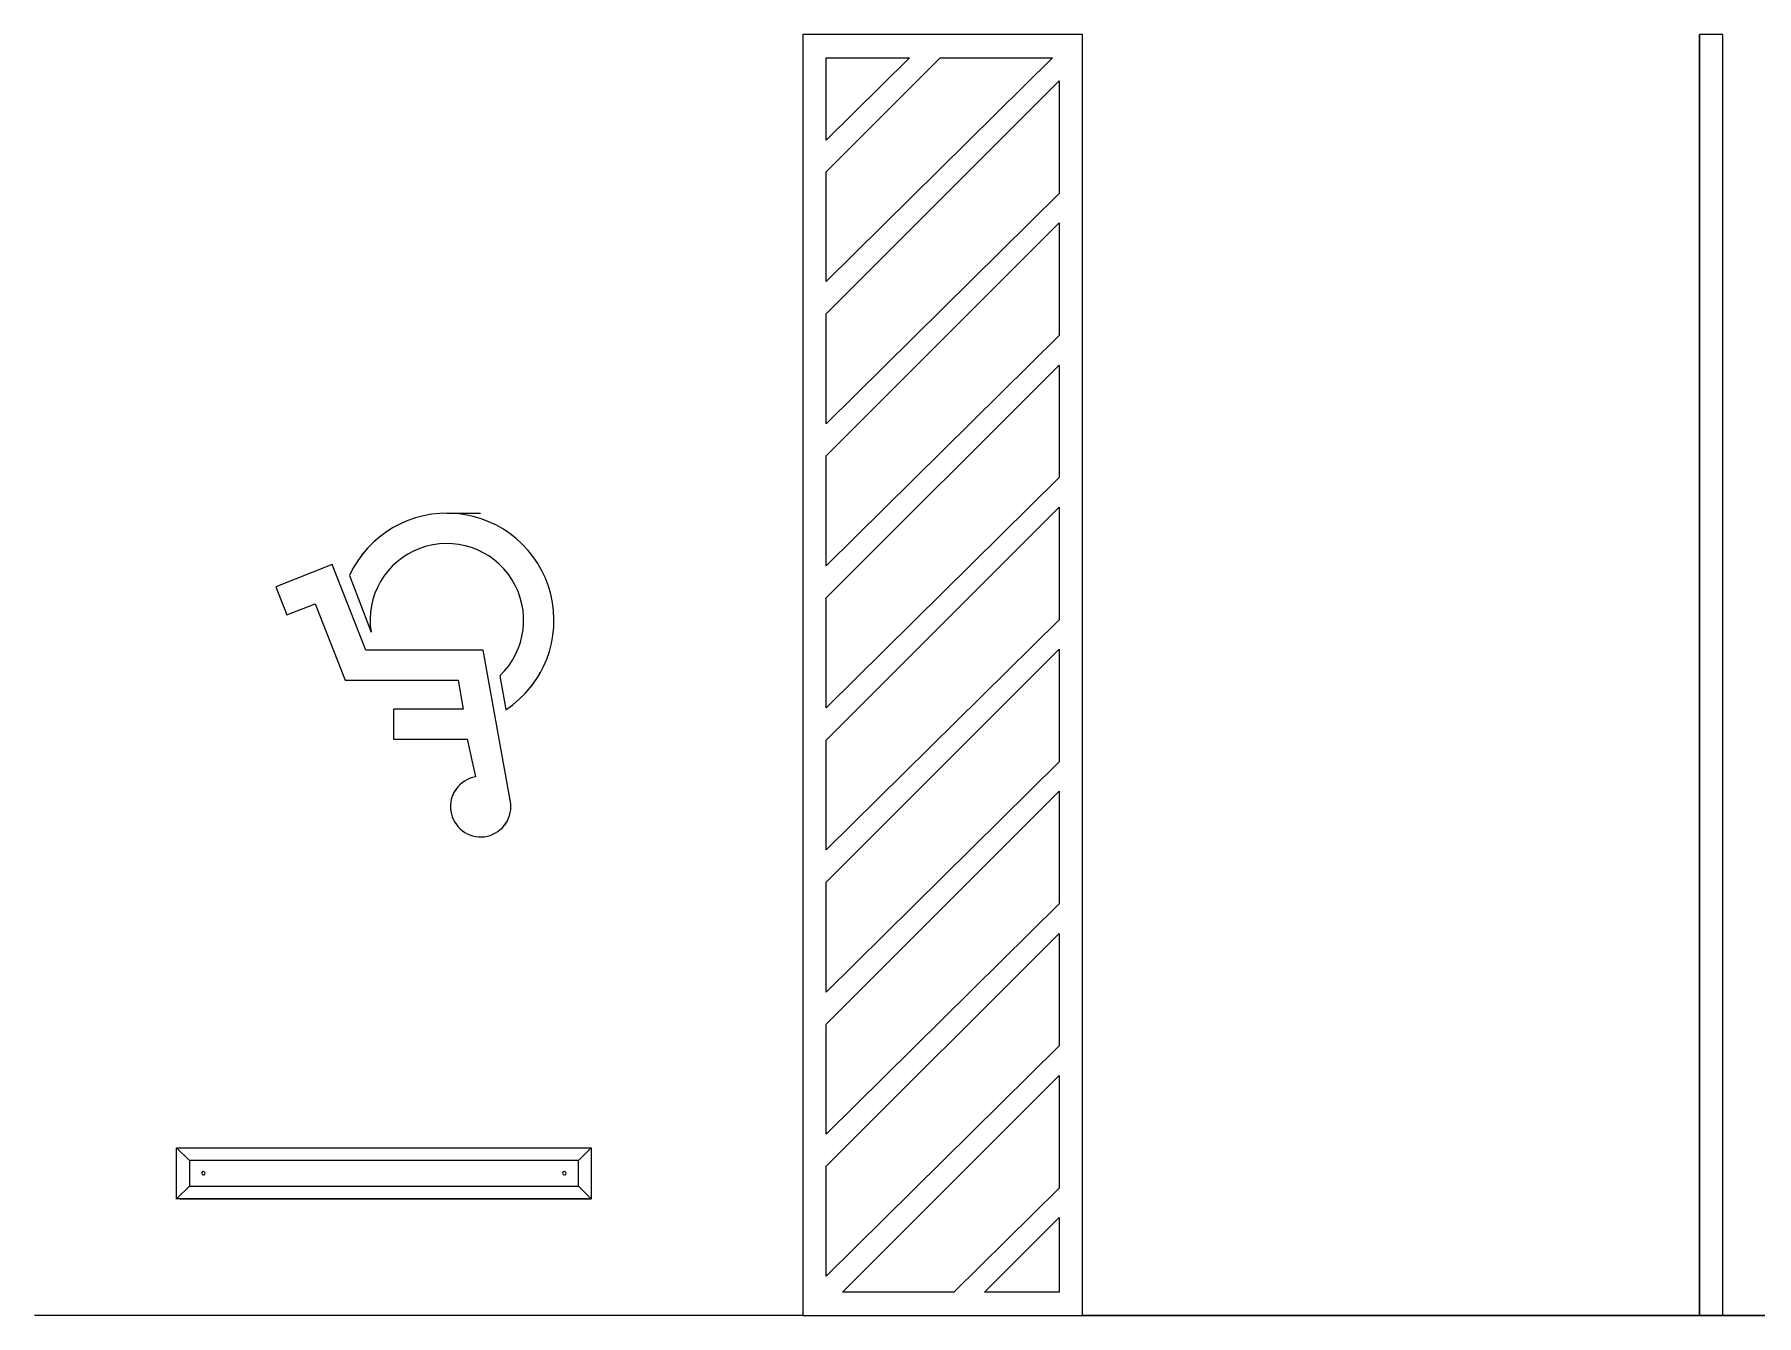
# Model space of a CAD drawing. Header units: metres. Extents: x -55 to 263, y -124 to 62.
# Drawn here: x 10.05 to 17.44, y 20.34 to 25.84 of the extents above; entities that cross this region are included whole.
import ezdxf

# ---------------------------------------------------------------- set-up
doc = ezdxf.new("R2010")
doc.units = ezdxf.units.M
for name, color, linetype, lineweight in [('0-1', 7, 'Continuous', 5), ('45ESTAC-1', 53, 'Continuous', 5), ('70LINEA-1', 254, 'Continuous', 5)]:
    doc.layers.add(name, color=color, linetype=linetype, lineweight=lineweight)

# ---------------------------------------------------------------- blocks, each defined once
blk = doc.blocks.new('Parking Lot - Handicap - Handicap-V200-A1 _ A250')
at = {"layer": '70LINEA-1'}
for p, q in [((14.5456, 25.8399), (13.3456, 25.8399)), ((13.3456, 25.8399), (13.3458, 20.34)), ((14.5458, 20.34), (14.5456, 25.8399)), ((13.4456, 25.2507), (13.9348, 25.7399)), ((13.4456, 25.3861), (13.4456, 25.7399)), ((13.4456, 25.7399), (13.8035, 25.7399)), ((13.8035, 25.7399), (13.4456, 25.3861)), ((14.4179, 25.7399), (13.4457, 24.7787)), ((13.9348, 25.7399), (14.4179, 25.7399)), ((13.4457, 24.6407), (14.4456, 25.6407)), ((14.4456, 25.6407), (14.4456, 25.1573)), ((13.4457, 24.7787), (13.4456, 25.2507)), ((14.4456, 25.1573), (13.4457, 24.1687)), ((13.4457, 24.0307), (14.4456, 25.0307)), ((14.4456, 25.0307), (14.4456, 24.5473)), ((13.4457, 24.1687), (13.4457, 24.6407)), ((14.4456, 24.5473), (13.4457, 23.5587)), ((13.4457, 23.4207), (14.4457, 24.4207)), ((14.4457, 24.4207), (14.4457, 23.9374)), ((13.4457, 23.5587), (13.4457, 24.0307)), ((14.4457, 23.9374), (13.4457, 22.9488)), ((11.8167, 23.785), (11.9618, 23.785)), ((13.4457, 22.8107), (14.4457, 23.8107)), ((14.4457, 23.8107), (14.4457, 23.3274)), ((11.3244, 23.5638), (11.0824, 23.4686)), ((11.4687, 23.1968), (11.3244, 23.5638)), ((11.3987, 23.517), (11.4911, 23.2733)), ((11.4387, 23.5872), (11.4387, 23.5872)), ((11.0824, 23.4686), (11.13, 23.3477)), ((11.13, 23.3477), (11.251, 23.3952)), ((11.251, 23.3952), (11.3798, 23.0676)), ((13.4457, 22.9488), (13.4457, 23.4207)), ((14.4457, 23.3274), (13.4457, 22.3388)), ((11.9728, 23.1968), (11.4687, 23.1968)), ((12.091, 22.5373), (11.9728, 23.1968)), ((13.4457, 22.2007), (14.4457, 23.2007)), ((14.4457, 23.2007), (14.4457, 22.7174)), ((12.0443, 23.0864), (12.0705, 22.9412)), ((11.3798, 23.0676), (11.8649, 23.0676)), ((11.8649, 23.0676), (11.8872, 22.9433)), ((12.1947, 23.0627), (12.1947, 23.0627)), ((11.8872, 22.9433), (11.5872, 22.9433)), ((11.5872, 22.9433), (11.5872, 22.8142)), ((11.5872, 22.8142), (11.9042, 22.8142)), ((11.9042, 22.8142), (11.9392, 22.6525)), ((13.4457, 22.3388), (13.4457, 22.8107)), ((14.4457, 22.7174), (13.4457, 21.7288)), ((11.8552, 22.5987), (11.8552, 22.5987)), ((13.4458, 21.5908), (14.4457, 22.5907)), ((14.4457, 22.5907), (14.4457, 22.1074)), ((12.0685, 22.4507), (12.0685, 22.4507)), ((13.4457, 21.7288), (13.4457, 22.2007)), ((14.4457, 22.1074), (13.4458, 21.1188)), ((13.4458, 20.9808), (14.4457, 21.9807)), ((14.4457, 21.9807), (14.4457, 21.4974)), ((13.4458, 21.1188), (13.4458, 21.5908)), ((14.4457, 21.4974), (13.4458, 20.5088)), ((13.515, 20.44), (14.4457, 21.3708)), ((14.4457, 21.3708), (14.4458, 20.8874)), ((10.6558, 21.06), (10.6563, 21.0607)), ((10.6558, 20.84), (10.6558, 21.06)), ((10.6563, 21.0607), (12.4363, 21.0607)), ((10.6563, 20.8407), (10.6563, 21.0607)), ((10.7115, 21.006), (10.6563, 21.0607)), ((10.7115, 21.006), (10.7115, 20.896)), ((12.3815, 21.006), (10.7115, 21.006)), ((12.3815, 21.006), (12.4363, 21.0607)), ((12.3815, 20.896), (12.3815, 21.006)), ((12.4363, 21.0607), (12.4363, 20.8407)), ((10.7653, 20.9553), (10.7635, 20.9526)), ((10.7758, 20.944), (10.7777, 20.9467)), ((12.3153, 20.9553), (12.3134, 20.9526)), ((12.3258, 20.944), (12.3276, 20.9467)), ((13.4458, 20.5088), (13.4458, 20.9808)), ((10.6563, 20.8407), (10.7115, 20.896)), ((10.7115, 20.896), (12.3815, 20.896)), ((12.3815, 20.896), (12.4363, 20.8407)), ((14.4458, 20.8874), (13.9932, 20.44)), ((10.6563, 20.8407), (10.6558, 20.84)), ((12.4363, 20.8407), (10.6563, 20.8407)), ((12.4358, 20.84), (10.6721, 20.84)), ((12.4358, 20.84), (12.4363, 20.8407)), ((14.125, 20.44), (14.4458, 20.7608)), ((14.4458, 20.7608), (14.4458, 20.44)), ((13.9932, 20.44), (13.515, 20.44)), ((14.4458, 20.44), (14.125, 20.44)), ((13.3458, 20.34), (14.5458, 20.34))]:
    blk.add_line(p, q, dxfattribs=at)
for centre, major_axis, start_param, end_param in [((11.8167, 23.3249), (-0.378, 0.2623), 2.761655, 6.459135), ((11.8167, 23.3249), (-0.2709, 0.1879), 2.939123, 7.046937), ((11.8167, 23.3249), (-0.378, 0.2623), 6.137615, 6.298375), ((11.8167, 23.3249), (-0.378, 0.2623), 3.083175, 3.243935), ((11.9618, 22.5247), (-0.1066, 0.074), 5.494385, 10.128811), ((11.9618, 22.5247), (-0.1066, 0.074), 0, 0.241072), ((11.9618, 22.5247), (-0.1066, 0.074), 3.073221, 3.33069), ((10.7715, 20.951), (-0.00616, 0.00428), 5.31895, 8.460542), ((10.7715, 20.951), (-0.00616, 0.00428), 2.177357, 5.31895), ((12.3215, 20.951), (-0.00616, 0.00428), 5.31895, 8.460542), ((12.3215, 20.951), (-0.00616, 0.00428), 2.177357, 5.31895)]:
    blk.add_ellipse(centre, major_axis=major_axis, ratio=0.999966, start_param=start_param, end_param=end_param, dxfattribs=at)
blk = doc.blocks.new('Parking Lot - Single - Single-V291-A1 _ A250')
at = {"layer": '70LINEA-1'}
for p, q in [((19.9454, 25.84), (19.9453, 25.8399)), ((19.9455, 20.34), (19.9453, 25.8399)), ((19.9454, 25.84), (19.9456, 20.3401)), ((20.0454, 25.84), (19.9454, 25.84)), ((20.0456, 20.3401), (20.0454, 25.84)), ((17.2455, 20.34), (19.9955, 20.34)), ((19.9455, 20.34), (19.9456, 20.3401)), ((20.0455, 20.34), (19.9455, 20.34)), ((19.9456, 20.3401), (20.0456, 20.3401)), ((20.0455, 20.34), (20.0456, 20.3401))]:
    blk.add_line(p, q, dxfattribs=at)
blk = doc.blocks.new('Parking Lot - Single - Single-V292-A1 _ A250')
at = {"layer": '70LINEA-1'}
for p, q in [((17.1954, 25.84), (17.1953, 25.8399)), ((17.1955, 20.34), (17.1953, 25.8399)), ((17.1954, 25.84), (17.1956, 20.3401)), ((17.2954, 25.84), (17.1954, 25.84)), ((17.2956, 20.3401), (17.2954, 25.84)), ((14.5458, 20.34), (17.2455, 20.34)), ((17.1955, 20.34), (17.1956, 20.3401)), ((17.2955, 20.34), (17.1955, 20.34)), ((17.1956, 20.3401), (17.2956, 20.3401)), ((17.2955, 20.34), (17.2956, 20.3401))]:
    blk.add_line(p, q, dxfattribs=at)
blk = doc.blocks.new('22011_AR_rvt-1-A1 _ A250')
at = {"layer": '70LINEA-1'}
for p, q in [((10.1721, 20.34), (10.0458, 20.34)), ((13.3458, 20.34), (10.1721, 20.34)), ((20.1721, 20.34), (14.5458, 20.34))]:
    blk.add_line(p, q, dxfattribs=at)
at = {"layer": '45ESTAC-1'}
for name in ['Parking Lot - Handicap - Handicap-V200-A1 _ A250', 'Parking Lot - Single - Single-V292-A1 _ A250', 'Parking Lot - Single - Single-V291-A1 _ A250']:
    blk.add_blockref(name, (0, 0), dxfattribs=at)

msp = doc.modelspace()

# ---------------------------------------------------------------- block references
at = {"layer": '0-1'}
msp.add_blockref('22011_AR_rvt-1-A1 _ A250', (0, 0), dxfattribs=at)

doc.saveas('drawing.dxf')
